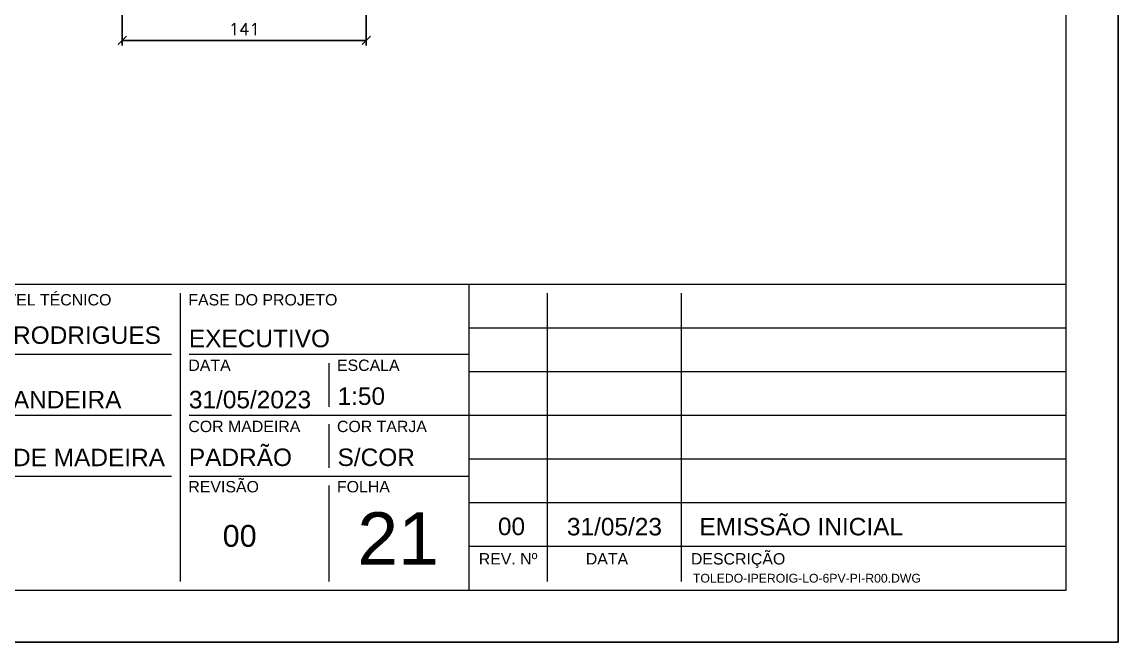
# Model space of a CAD drawing. Extents: x -23436 to 4767, y -4131 to 9755.
# Drawn here: x -18240 to -17606, y 2932 to 3291 of the extents above; entities that cross this region are included whole.
import ezdxf
from ezdxf.enums import TextEntityAlignment as Align

# ---------------------------------------------------------------- set-up
doc = ezdxf.new("R2010")
doc.units = 0
doc.header["$PDMODE"] = 2
doc.header["$PDSIZE"] = 10
doc.layers.get('0').update_dxf_attribs({"lineweight": 13})
doc.layers.get('Defpoints').update_dxf_attribs({"lineweight": 13})
doc.layers.add('Cota', color=4, linetype='Continuous')
doc.layers.add('MB Logo', color=254, linetype='Continuous')
doc.layers.add('FOLHA MB', color=7, linetype='Continuous', lineweight=13)
doc.layers.add('N° FOLHA', color=5, linetype='Continuous', lineweight=13)
doc.layers.add('Laje_Perimetro', color=7, linetype='Continuous', plot=False)
doc.styles.add('MB_C01', font='arial.ttf', dxfattribs={"height": 1.3})
doc.styles.add('MB_C02', font='arial.ttf', dxfattribs={"height": 2})
doc.styles.add('MB_C03', font='arial.ttf', dxfattribs={"height": 2.5})
doc.styles.add('MB_C04', font='arial.ttf', dxfattribs={"height": 6})
doc.styles.add('ROMANS', font='romans.shx')
doc.dimstyles.new('PAINEL', dxfattribs={"dimtxt": 7, "dimasz": 5, "dimexe": 3, "dimexo": 3, "dimgap": 3, "dimtad": 1, "dimdec": 1, "dimzin": 12, "dimdsep": 46, "dimtxsty": 'ROMANS', "dimblk": 'ARCHTICK', "dimcen": 0, "dimclrd": 4, "dimclre": 4, "dimclrt": 1, "dimadec": 1, "dimazin": 3, "dimtfac": 1, "dimtdec": 1, "dimtmove": 0, "dimatfit": 3, "dimldrblk": 'OBLIQUE', "dimfxl": 0, "dimtolj": 1, "dimtzin": 12, "dimarcsym": 0})

# ---------------------------------------------------------------- blocks, each defined once
blk = doc.blocks.new('A$C169d8357')
at = {"layer": 'FOLHA MB', "color": 1}
for p, q in [((1109.82, 356.72), (70, 356.72)), ((1109.82, 356.72), (1109.82, 179.94)), ((1455.02, 356.72), (1109.82, 356.72)), ((943.14, 351.67), (943.14, 184.99)), ((1155.28, 184.99), (1155.28, 351.67)), ((1232.62, 351.67), (1232.62, 184.99)), ((1455.02, 331.47), (1109.82, 331.47)), ((938.09, 316.32), (791.61, 316.32)), ((1109.82, 316.32), (948.19, 316.32)), ((1029, 311.26), (1029, 286.01)), ((1455.02, 306.21), (1109.82, 306.21)), ((938.09, 280.96), (791.61, 280.96)), ((1109.82, 280.96), (948.19, 280.96)), ((1455.02, 280.96), (1109.82, 280.96)), ((1029, 275.91), (1029, 250.65)), ((1455.02, 255.7), (1109.82, 255.7)), ((938.09, 245.6), (450.7, 245.6)), ((1109.82, 245.6), (948.19, 245.6)), ((1029, 240.55), (1029, 184.99)), ((1455.02, 230.45), (1109.82, 230.45)), ((1455.02, 205.19), (1109.82, 205.19))]:
    blk.add_line(p, q, dxfattribs=at)
for points in [[(0, 1199.94), (0, 149.94), (1485.02, 149.94), (1485.02, 1199.94)], [(70, 1169.94), (70, 179.94), (1455.02, 179.94), (1455.02, 1169.94)]]:
    blk.add_lwpolyline(points, close=True, dxfattribs=at)
at = {"layer": 'FOLHA MB', "color": 6, "style": 'MB_C01'}
for s, height, p in [('RESPONSÁVEL TÉCNICO', 6.5663, (791.21, 344.6)), ('FASE DO PROJETO', 6.5663, (947.79, 344.6)), ('DATA', 6.566, (947.79, 306.72)), ('ESCALA', 6.566, (1033.66, 306.72)), ('COR MADEIRA', 6.5663, (947.79, 271.36)), ('COR TARJA', 6.566, (1033.66, 271.36)), ('REVISÃO', 6.566, (947.79, 236.51)), ('FOLHA', 6.566, (1033.66, 236.51))]:
    blk.add_text(s, height=height, dxfattribs=at).set_placement(p)
at = {"layer": 'FOLHA MB', "color": 5}
for s, height, style, p in [('DANIEL RODRIGUES', 10.102, 'MB_C02', (791.61, 322.38)), ('EXECUTIVO', 10.102, 'MB_C02', (948.09, 320.46)), ('THAÍS BANDEIRA', 10.102, 'MB_C02', (791.51, 285.11)), ('31/05/2023', 10.102, 'MB_C02', (948.09, 285.11)), ('1:50', 10.102, 'MB_C02', (1034, 287.12)), ('FORMA DE MADEIRA', 10.102, 'MB_C02', (791.61, 251.66)), ('PADRÃO', 10.102, 'MB_C02', (948.09, 251.76)), ('S/COR', 10.102, 'MB_C02', (1034, 251.76)), ('00', 10.102, 'MB_C02', (1126.67, 211.8)), ('31/05/23', 10.102, 'MB_C02', (1166.54, 211.64)), ('EMISSÃO INICIAL', 10.102, 'MB_C02', (1243.12, 211.64)), ('00', 12.628, 'MB_C03', (967.63, 205.03))]:
    blk.add_text(s, height=height, dxfattribs=dict(at, style=style)).set_placement(p)
at = {"layer": 'FOLHA MB', "color": 6, "style": 'MB_C01'}
for s, p in [('DESCRIÇÃO', (1265.45, 198.09)), ('REV. Nº', (1132.55, 198.09)), ('DATA', (1189.69, 198.09))]:
    blk.add_text(s, height=6.566, dxfattribs=at).set_placement(p, align=Align.MIDDLE_CENTER)
at = {"layer": 'FOLHA MB', "insert": (1239.38, 189.41), "char_height": 5.051, "width": 210.8177, "attachment_point": 1, "style": 'MB_C04'}
blk.add_mtext('TOLEDO-IPEROIG-LO-6PV-PI-R00.DWG', dxfattribs=at)
blk = doc.blocks.new('_ArchTick')
at = {"color": 0, "linetype": 'ByBlock', "const_width": 0.15}
blk.add_lwpolyline([(-0.5, -0.5), (0.5, 0.5)], dxfattribs=at)
blk = doc.blocks.new('*D287')
at = {"layer": 'Cota', "color": 4, "lineweight": -2, "transparency": 16777216}
for p, q in [((-18181.79, 3331.37), (-18181.79, 3277.19)), ((-18040.79, 3331.37), (-18040.79, 3277.19)), ((-18181.79, 3280.19), (-18040.79, 3280.19))]:
    blk.add_line(p, q, dxfattribs=at)
at = {"layer": 'Defpoints', "color": 0, "transparency": 16777216}
for p in [(-18181.79, 3334.37), (-18040.79, 3334.37), (-18040.79, 3280.19)]:
    blk.add_point(p, dxfattribs=at)
at = {"layer": 'Cota', "color": 4, "lineweight": -2, "transparency": 16777216, "xscale": 5, "yscale": 5, "zscale": 5, "rotation": 180}
blk.add_blockref('_ArchTick', (-18181.79, 3280.19), dxfattribs=at)
at = {"layer": 'Cota', "color": 4, "lineweight": -2, "transparency": 16777216, "xscale": 5, "yscale": 5, "zscale": 5}
blk.add_blockref('_ArchTick', (-18040.79, 3280.19), dxfattribs=at)
at = {"layer": 'Cota', "color": 1, "transparency": 16777216, "insert": (-18111.29, 3286.69), "char_height": 7, "attachment_point": 5, "style": 'ROMANS'}
blk.add_mtext('\\A1;141', dxfattribs=at)
blk = doc.blocks.new('_OBLIQUE')
at = {"color": 0, "linetype": 'ByBlock', "lineweight": -2}
for p, q in [((0, 0), (-1, 0)), ((-0.5, -0.5), (0.5, 0.5))]:
    blk.add_line(p, q, dxfattribs=at)

msp = doc.modelspace()

# ---------------------------------------------------------------- linework, layer by layer
at = {"layer": 'Laje_Perimetro'}
msp.add_lwpolyline([(-17606.377, 3982.259), (-19091.397, 3982.259), (-19091.397, 2932.259), (-17606.377, 2932.259)], close=True, dxfattribs=at)

# ---------------------------------------------------------------- block references
at = {"layer": 'MB Logo'}
msp.add_blockref('A$C169d8357', (-19091.397, 2782.321), dxfattribs=at)

# ---------------------------------------------------------------- texts
at = {"layer": 'N° FOLHA', "color": 5, "style": 'MB_C04'}
msp.add_text('21', height=30.3061, dxfattribs=at).set_placement((-18045.93, 2977.003))

# ---------------------------------------------------------------- dimensions: what is measured, and where the dimension line sits
at = {"layer": 'Cota'}
dim = msp.add_linear_dim(base=(-18040.786, 3280.195), p1=(-18181.786, 3334.37), p2=(-18040.786, 3334.37), dimstyle='PAINEL', override={"dimarcsym": 2}, dxfattribs=at)
dim.commit()
dim.dimension.update_dxf_attribs({"geometry": '*D287', "text_midpoint": (-18111.286, 3286.695)})

doc.saveas('drawing.dxf')
